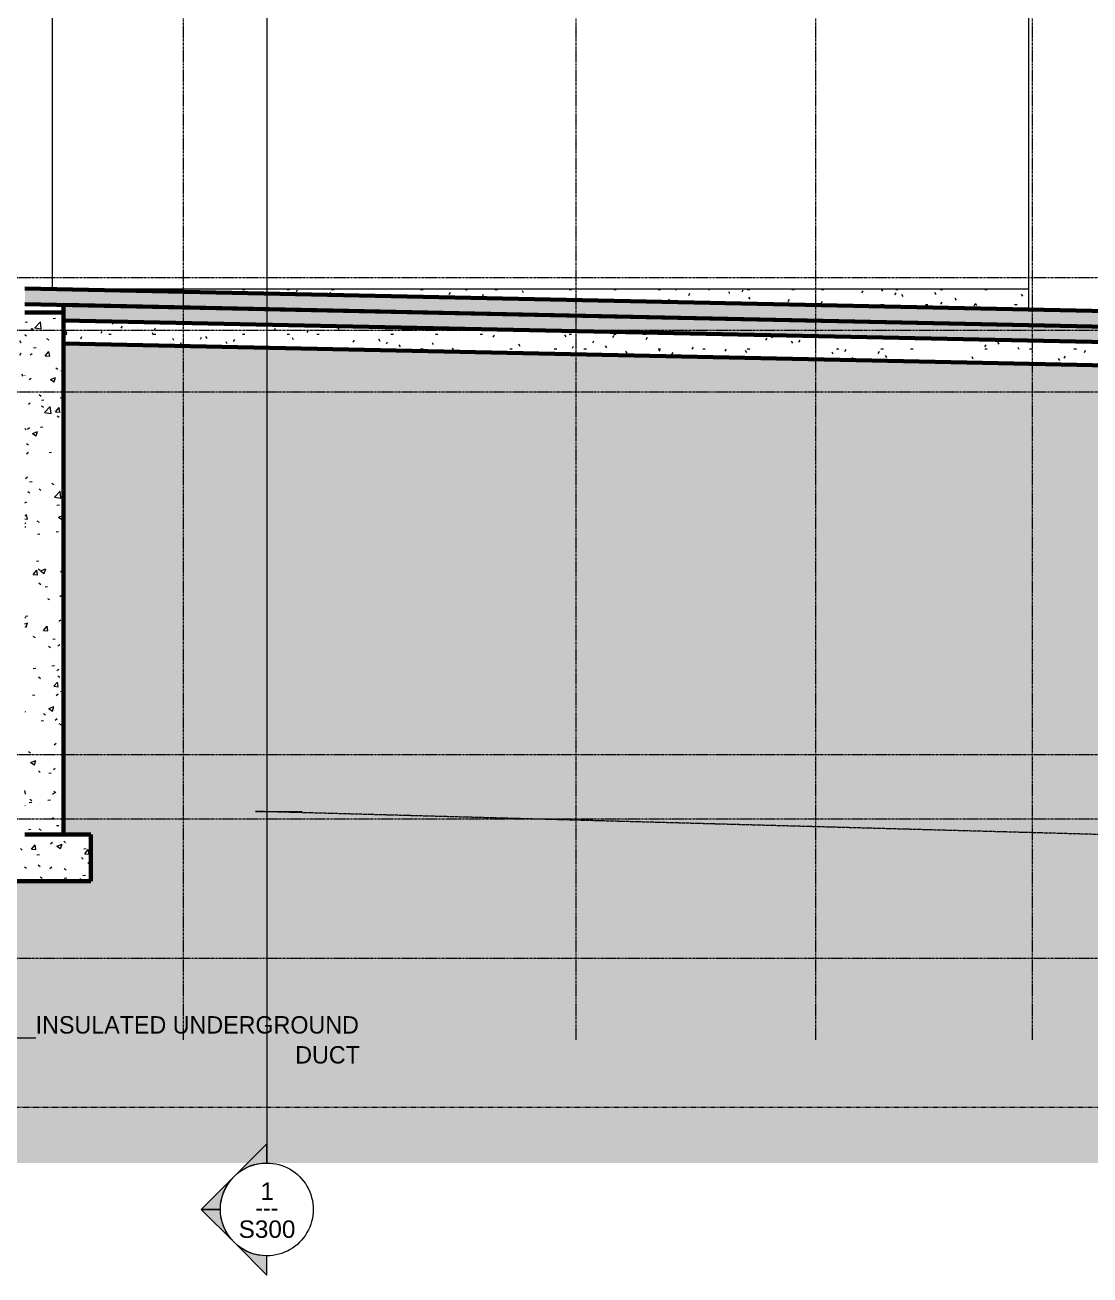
# Model space of a CAD drawing. Header units: inches. Extents: x -3225 to -1923, y -226 to 478.
# Drawn here: x -2474.3 to -2198.9, y -225.9 to 97.3 of the extents above; entities that cross this region are included whole.
import ezdxf

# ---------------------------------------------------------------- set-up
doc = ezdxf.new("R2010")
doc.units = ezdxf.units.IN
doc.header["$MEASUREMENT"] = 0
for name, pattern in [('Aligning Line 1_8_', [0.25, 0.125, -0.125]), ('Grid Line 1_2_', [0.8749999999999999, 0.4999999999999999, -0.125, 0.125, -0.125]), ('Hidden 1_8_', [0.1875, 0.125, -0.06249999999999999])]:
    doc.linetypes.add(name, pattern=pattern)
for name, color, linetype, lineweight in [('A-ANNO-NOTE', 131, 'Continuous', 9), ('A-DETL-HDLN', 90, 'Hidden 1_8_', 9), ('A-FLOR-1', 192, 'Continuous', 60), ('A-FLOR-LEVL-1', 51, 'Grid Line 1_2_', 9), ('A-FLOR-PATT-1', 8, 'Continuous', 9), ('A-WALL-PATT-1', 111, 'Continuous', 9), ('C-TOPO', 7, 'Continuous', 9), ('C-TOPO-1', 7, 'Continuous', 60), ('G-ANNO-SYMB', 111, 'Aligning Line 1_8_', 9), ('G-ANNO-SYMB-1', 111, 'Continuous', 9), ('I-WALL', 2, 'Continuous', 18), ('S-FNDN', 32, 'Continuous', 18), ('S-FNDN-1', 32, 'Continuous', 60), ('S-FNDN-2', 32, 'Continuous', 9), ('S-GRID-1', 1, 'Grid Line 1_2_', 9)]:
    doc.layers.add(name, color=color, linetype=linetype, lineweight=lineweight)
doc.styles.add('Arial_1', font='arial.ttf', dxfattribs={"height": 4.499999999999996})
doc.styles.add('Century Gothic', font='ufonts.com_century-gothic.ttf', dxfattribs={"height": 4.499999999999996})
pattern_1 = [(0, (-2625.466, 124.937), (15.36, 3.84), [0.634, -10.886, 0.634, -10.886, -61.44]), (0, (-2625.466, 124.937), (15.36, 3.84), [-23.04, 0.634, -22.406, 0.634, -10.886, -26.88]), (0, (-2625.466, 124.937), (15.36, 3.84), [-57.6, 0.634, -7.046, 0.634, -18.566]), (120, (-2619.706, 126.857), (-11.00553755053224, 11.38215020212898), [0.6339999999999999, -10.886, 0.6339999999999999, -10.886, -61.43999999999999]), (120, (-2619.706, 126.857), (-11.00553755053224, 11.38215020212898), [-23.04, 0.6339999999999999, -22.406, 0.6339999999999999, -10.886, -26.88]), (120, (-2619.706, 126.857), (-11.00553755053224, 11.38215020212898), [-57.59999999999999, 0.6339999999999999, -7.045999999999999, 0.6339999999999999, -18.566]), (240, (-2617.786, 134.537), (-4.354462449467752, -15.22215020212898), [0.634, -10.886, 0.634, -10.886, -61.44]), (240, (-2617.786, 134.537), (-4.354462449467752, -15.22215020212898), [-23.04, 0.634, -22.406, 0.634, -10.886, -26.88]), (240, (-2617.786, 134.537), (-4.354462449467752, -15.22215020212898), [-57.6, 0.634, -7.046, 0.634, -18.566])]
pattern_2 = [(49.99999999999999, (-2625.466, 124.937), (13.77135023108388, -1.204960502599996), [1.44, -15.84]), (355, (-2625.466, 124.937), (-2.664420315039899, 14.44217637286024), [1.152, -12.672]), (100.451, (-2624.319, 124.837), (11.10707570708108, 13.23736583452952), [1.224, -13.462]), (46.184, (-2625.466, 128.777), (20.49128352030409, -3.177850168040312), [2.16, -23.76]), (96.636, (-2623.759, 128.513), (17.94587074025332, 18.70315236461811), [1.836, -20.193]), (351.184, (-2625.466, 128.777), (17.94541007767705, 18.7026139922741), [1.728, -19.008]), (21, (-2623.546, 127.817), (11.46051786234729, -7.730365277709628), [1.44, -15.84]), (326, (-2623.546, 127.817), (4.671351527220543, 13.92314867079765), [1.152, -12.672]), (71.45100000000001, (-2622.591, 127.173), (16.13206960540245, 6.192843873895955), [1.224, -13.462]), (37.50000000000001, (-2625.466, 124.937), (0.233123131443091, 6.391750198935043), [0.634, -11.885, 0.634, -12.23, -12.72]), (37.50000000000001, (-2625.466, 124.937), (0.233123131443091, 6.391750198935043), [-25.382, 0.634, -12.086]), (7.499999999999999, (-2625.466, 124.937), (5.050729498282234, 7.573040904100657), [0.634, -6.701000000000001, 0.634, -11.597, -4.848]), (7.499999999999999, (-2625.466, 124.937), (5.050729498282234, 7.573040904100657), [-19.565, 0.634, -4.214]), (327.5, (-2629.748, 124.937), (10.24958045060036, -0.4328898089248963), [0.634, -4.166, 0.634, -14.342, -19.872]), (327.5, (-2629.748, 124.937), (10.24958045060036, -0.4328898089248963), [-19.776, 0.634, -19.238]), (317.5, (-2631.668, 124.937), (11.19738967699189, 1.922143964846387), [0.634, -5.606, 0.634, -9.312000000000001, -14.112]), (317.5, (-2631.668, 124.937), (11.19738967699189, 1.922143964846387), [-16.186, 0.634, -13.478])]

# ---------------------------------------------------------------- blocks, each defined once
blk = doc.blocks.new('Section - Section Head - Filled-22785-Section 12')
at = {"layer": 'G-ANNO-SYMB-1'}
h = blk.add_hatch(color=256, dxfattribs=at)
edge = h.paths.add_edge_path(flags=0)
edge.add_arc((-2411.798738118747, 396.3759802906873), 12.01561779548172, 89.99999999999977, 132.0783950246236, ccw=False)
edge.add_line((-2411.798738118747, 408.3915980861691), (-2411.798738118746, 413.3465430391644))
edge.add_line((-2411.798738118746, 413.3465430391644), (-2419.850965797065, 405.294315360846))
h = blk.add_hatch(color=256, dxfattribs=at)
edge = h.paths.add_edge_path(flags=0)
edge.add_line((-2420.284019492985, 404.8612616649258), (-2428.769300867224, 396.3759802906873))
edge.add_line((-2428.769300867224, 396.3759802906873), (-2423.798738118747, 396.3759802906873))
edge.add_arc((-2411.798738118747, 396.3759802906872), 12.0000000000001, 135.0000000000002, 179.9999999999998, ccw=False)
h = blk.add_hatch(color=256, dxfattribs=at)
edge = h.paths.add_edge_path(flags=0)
edge.add_arc((-2411.798738118747, 396.3759802906873), 11.99999999999997, 180.0000000000002, 224.9999999999998, ccw=False)
edge.add_line((-2423.798738118747, 396.3759802906873), (-2428.769300867224, 396.3759802906873))
edge.add_line((-2428.769300867224, 396.3759802906873), (-2420.284019492985, 387.8906989164487))
h = blk.add_hatch(color=256, dxfattribs=at)
edge = h.paths.add_edge_path(flags=0)
edge.add_line((-2419.850965797065, 387.4576452205286), (-2411.798738118747, 379.40541754221))
edge.add_line((-2411.798738118747, 379.40541754221), (-2411.798738118747, 384.3603624952053))
edge.add_arc((-2411.798738118747, 396.3759802906872), 12.01561779548195, 227.9216049753764, 270, ccw=False)
for p, q in [((-2419.850965797065, 405.294315360846), (-2411.798738118746, 413.3465430391644)), ((-2411.798738118746, 413.3465430391644), (-2411.798738118747, 408.3915980861691)), ((-2428.769300867224, 396.3759802906873), (-2420.284019492985, 404.8612616649258)), ((-2423.798738118747, 396.3759802906873), (-2428.769300867224, 396.3759802906873)), ((-2420.284019492985, 387.8906989164487), (-2428.769300867224, 396.3759802906873)), ((-2428.769300867224, 396.3759802906873), (-2423.798738118747, 396.3759802906873)), ((-2411.798738118747, 379.40541754221), (-2419.850965797065, 387.4576452205286)), ((-2411.798738118747, 384.3603624952053), (-2411.798738118747, 379.40541754221))]:
    blk.add_line(p, q, dxfattribs=at)
for centre, radius, start, end in [((-2411.798738118747, 396.3915980861691), 11.99999999999997, 89.99999999999987, 269.9999999999995), ((-2411.798738118747, 396.3759802906873), 12.01561779548172, 89.99999999999946, 132.0783950246232), ((-2411.798738118747, 396.3915980861691), 12, 269.9999999999996, 90), ((-2411.798738118747, 396.3759802906872), 12.0000000000001, 134.9999999999998, 179.9999999999995), ((-2411.798738118747, 396.3759802906873), 11.99999999999997, 179.9999999999999, 224.9999999999995), ((-2411.798738118747, 396.3759802906872), 12.01561779548195, 227.921604975376, 269.9999999999996)]:
    blk.add_arc(centre, radius, start, end, dxfattribs=at)

msp = doc.modelspace()

# ---------------------------------------------------------------- hatches: boundary and pattern name
at = {"layer": 'A-FLOR-PATT-1'}
h = msp.add_hatch(dxfattribs=at)
h.set_pattern_fill('FP_2', color=256, style=0, pattern_type=2)
h.set_pattern_definition(pattern_2)
h.paths.add_polyline_path([(-2042.336683847484, 16.16579870527621), (-2042.336683847484, 20.16666666666216), (-2474.336683847695, 29.16666666666651), (-2474.336683847695, 25.16579870528065), (-2056.484704212378, 16.46054912954477)], flags=0)
h = msp.add_hatch(dxfattribs=at)
h.set_pattern_fill('FP_9', color=256, style=0, pattern_type=2)
h.set_pattern_definition([(212.005, (-2627.079, 128.968), (-80.61987623146977, -53.74633530225568), [2.535, -250.987]), (213.69, (-2625.466, 130.043), (-26.87386942812909, -26.87325138422718), [1.938, -94.955]), (198.435, (-2624.66, 130.312), (-53.74699579199181, -26.87339979116179), [0.8499999999999999, -84.13099999999999]), (180, (-2623.585, 130.312), (-3.290993343348682e-15, -26.873), [1.075, -25.798]), (161.565, (-2622.779, 130.043), (-26.87303555610017, 2.400322411766354e-05), [0.85, -84.131]), (333.4349999999999, (-2622.51, 149.392), (26.87306495358175, 2.400325037221762e-05), [1.202, -58.889]), (296.565, (-2622.779, 149.93), (26.87304095033138, -26.87308895683213), [0.601, -59.49]), (270, (-2622.779, 151.273), (26.873, 1.645496671674341e-15), [1.344, -25.53]), (186.34, (-2622.51, 133.806), (-214.9863075605601, -26.87290282936067), [2.433, -240.914]), (296.565, (-2616.598, 150.467), (26.87304095033138, -26.87308895683213), [0.601, -59.49]), (303.69, (-2617.136, 151.273), (26.87325138422719, -26.87386942812909), [0.9690000000000001, -95.92399999999999]), (229.399, (-2612.836, 139.449), (-134.3655709948025, -161.2406532027227), [2.478, -245.282]), (243.435, (-2612.03, 141.061), (2.400325037221762e-05, -26.87306495358175), [1.803, -58.288]), (213.69, (-2602.624, 138.105), (-26.87386942812909, -26.87325138422718), [0.9690000000000001, -95.92399999999999]), (33.69, (-2610.686, 130.581), (26.87386942812909, 26.87325138422718), [0.969, -95.92399999999998]), (0, (-2611.223, 130.581), (0, 26.873), [0.537, -26.336]), (333.4349999999999, (-2611.761, 130.85), (26.87306495358175, 2.400325037221762e-05), [0.601, -59.49]), (284.036, (-2612.03, 131.925), (26.87308974796194, -80.6194410263305), [1.108, -109.693]), (270, (-2612.03, 132.462), (26.873, 1.645496671674341e-15), [0.537, -26.336]), (243.435, (-2612.03, 132.999), (2.400325037221762e-05, -26.87306495358175), [0.601, -59.49]), (135, (-2612.03, 133.268), (-26.87288611221355, 1.77635683940025e-15), [0.38, -37.625]), (90, (-2612.03, 132.999), (-26.873, 1.645496671674341e-15), [0.269, -26.605]), (18.435, (-2602.355, 145.361), (53.74699579199181, 26.87339979116178), [1.7, -83.281]), (6.340000000000001, (-2600.743, 145.899), (214.9863075605601, 26.87290282936069), [2.433, -240.914]), (180, (-2601.818, 139.449), (-3.290993343348682e-15, -26.873), [1.612, -25.261]), (197.354, (-2597.518, 140.793), (-80.62022255479039, -26.87322980618574), [4.505, -445.973]), (198.435, (-2596.712, 141.061), (-53.74699579199181, -26.87339979116179), [0.8499999999999999, -84.13099999999999]), (213.69, (-2595.906, 141.599), (-26.87386942812909, -26.87325138422718), [0.9690000000000001, -95.92399999999999]), (251.565, (-2595.637, 142.405), (-2.400322411411082e-05, -26.87303555610017), [0.85, -84.131]), (243.435, (-2595.368, 142.943), (2.400325037221762e-05, -26.87306495358175), [0.601, -59.49]), (270, (-2595.368, 143.48), (26.873, 1.645496671674341e-15), [0.537, -26.336]), (293.199, (-2596.174, 145.361), (26.87408389497332, -53.74641964639072), [2.046999999999999, -202.614]), (315, (-2596.981, 146.167), (26.87288611221355, 0), [1.14, -36.864]), (0, (-2598.324, 146.167), (0, 26.873), [1.344, -25.53]), (341.565, (-2604.236, 139.718), (26.87303555610017, -2.400322411411082e-05), [0.8499999999999999, -84.13099999999999]), (303.69, (-2604.774, 140.524), (26.87325138422719, -26.87386942812909), [0.9690000000000001, -95.92399999999999]), (279.462, (-2605.043, 142.136), (26.87256043962564, -134.3664026288517), [1.635, -161.829]), (270, (-2605.043, 143.749), (26.873, 1.645496671674341e-15), [1.612, -25.261]), (239.036, (-2604.236, 145.092), (-26.87302768507525, -53.7461704034546), [1.567, -155.13]), (188.13, (-2602.355, 145.361), (-161.2401931063301, -26.87259807003039), [1.9, -188.123]), (116.565, (-2622.242, 144.555), (-26.87304095033138, 26.87308895683213), [0.601, -59.49]), (135, (-2621.704, 144.018), (-26.87288611221355, 1.77635683940025e-15), [0.76, -37.244]), (168.69, (-2620.36, 143.749), (-26.87281341705987, 0.000227787107616173), [1.37, -135.657]), (191.31, (-2619.017, 144.018), (-107.4931831593118, -26.87313621962738), [1.37, -135.657]), (194.036, (-2617.942, 144.286), (-80.61944102633052, -26.87308974796191), [1.108, -109.693]), (236.31, (-2617.404, 145.092), (-26.87321971400871, -53.74604308414354), [0.9690000000000001, -95.92399999999999]), (236.31, (-2616.867, 145.899), (-26.87321971400871, -53.74604308414354), [0.9690000000000001, -95.92399999999999]), (270, (-2616.867, 146.705), (26.873, 1.645496671674341e-15), [0.8059999999999999, -26.067]), (291.801, (-2617.404, 148.049), (26.87270243723967, -53.74692226276378), [1.447, -143.27]), (116.565, (-2617.136, 142.405), (-26.87304095033138, 26.87308895683213), [1.202, -58.889]), (168.69, (-2615.792, 142.136), (-26.87281341705987, 0.000227787107616173), [1.37, -135.657]), (194.036, (-2614.717, 142.405), (-80.61944102633052, -26.87308974796191), [1.108, -109.693]), (225, (-2613.911, 143.211), (1.77635683940025e-15, -26.87288611221355), [1.14, -36.864]), (251.565, (-2613.642, 144.018), (-2.400322411411082e-05, -26.87303555610017), [0.85, -84.131]), (296.565, (-2614.18, 145.092), (26.87304095033138, -26.87308895683213), [1.202, -58.889]), (315, (-2614.717, 145.63), (26.87288611221355, 0), [0.76, -37.244]), (326.31, (-2615.523, 146.167), (53.74604308414354, -26.87321971400871), [0.969, -95.92399999999998]), (0, (-2616.061, 146.167), (0, 26.873), [0.537, -26.336]), (33.69, (-2616.867, 145.63), (26.87386942812909, 26.87325138422718), [0.969, -95.92399999999998]), (71.565, (-2617.136, 144.824), (2.400322411588718e-05, 26.87303555610017), [0.85, -84.131]), (63.435, (-2617.404, 144.286), (-2.400325037044126e-05, 26.87306495358175), [0.601, -59.49]), (71.565, (-2617.673, 143.48), (2.400322411588718e-05, 26.87303555610017), [0.85, -84.131]), (104.036, (-2617.673, 142.405), (-26.87308974796193, 80.61944102633052), [1.108, -109.693]), (45, (-2618.211, 141.868), (0, 26.87288611221355), [0.76, -37.244]), (18.435, (-2619.017, 141.599), (53.74699579199181, 26.87339979116178), [0.85, -84.131]), (0, (-2620.36, 141.599), (0, 26.873), [1.344, -25.53]), (14.036, (-2621.435, 141.33), (80.61944102633052, 26.87308974796194), [1.108, -109.693]), (341.565, (-2622.242, 141.599), (26.87303555610017, -2.400322411411082e-05), [0.8499999999999999, -84.13099999999999]), (270, (-2622.242, 142.405), (26.873, 1.645496671674341e-15), [0.8059999999999999, -26.067]), (225, (-2621.435, 143.211), (1.77635683940025e-15, -26.87288611221355), [1.14, -36.864]), (198.435, (-2619.823, 143.749), (-53.74699579199181, -26.87339979116179), [1.7, -83.28099999999999]), (180, (-2618.479, 143.749), (-3.290993343348682e-15, -26.873), [1.344, -25.53]), (153.435, (-2617.942, 143.48), (-26.87306495358175, -2.400325036866491e-05), [0.601, -59.49]), (206.565, (-2607.73, 139.18), (-26.87308895683213, -26.87304095033139), [0.601, -59.49]), (146.31, (-2606.924, 138.643), (-53.74604308414354, 26.87321971400871), [0.969, -95.92399999999998]), (119.745, (-2605.849, 136.762), (-80.61975498887365, 134.3660407823866), [2.166999999999999, -214.493]), (95.711, (-2605.58, 134.074), (-26.87498537127672, 241.8591208251069), [2.701, -267.372]), (90, (-2605.58, 133.806), (-26.873, 1.645496671674341e-15), [0.269, -26.605]), (63.435, (-2605.849, 133.268), (-2.400325037044126e-05, 26.87306495358175), [0.601, -59.49]), (26.565, (-2606.386, 132.999), (26.87308895683213, 26.87304095033138), [0.601, -59.49]), (0, (-2607.192, 132.999), (0, 26.873), [0.8059999999999999, -26.067]), (0, (-2607.461, 132.999), (0, 26.873), [0.269, -26.605]), (0, (-2607.999, 132.999), (0, 26.873), [0.537, -26.336]), (326.31, (-2608.805, 133.537), (53.74604308414354, -26.87321971400871), [0.969, -95.92399999999998]), (333.4349999999999, (-2609.342, 133.806), (26.87306495358175, 2.400325037221762e-05), [0.601, -59.49]), (284.036, (-2609.611, 134.881), (26.87308974796194, -80.6194410263305), [1.108, -109.693]), (270, (-2609.611, 135.418), (26.873, 1.645496671674341e-15), [0.537, -26.336]), (270, (-2609.611, 136.224), (26.873, 1.645496671674341e-15), [0.8059999999999999, -26.067]), (258.69, (-2609.342, 137.568), (-0.000227787107610844, -26.87281341705987), [1.37, -135.657]), (231.34, (-2608.267, 138.912), (-80.62022292475082, -107.4930372887634), [1.721, -170.352]), (270, (-2602.624, 138.374), (26.873, 1.645496671674341e-15), [0.269, -26.605]), (270, (-2602.624, 138.643), (26.873, 1.645496671674341e-15), [0.269, -26.605]), (326.31, (-2603.43, 139.18), (53.74604308414354, -26.87321971400871), [0.969, -95.92399999999998]), (333.4349999999999, (-2605.043, 139.987), (26.87306495358175, 2.400325037221762e-05), [1.803, -58.288]), (0, (-2606.386, 139.987), (0, 26.873), [1.344, -25.53]), (63.435, (-2606.655, 139.449), (-2.400325037044126e-05, 26.87306495358175), [0.601, -59.49]), (90, (-2606.655, 138.374), (-26.873, 1.645496671674341e-15), [1.075, -25.798]), (135, (-2605.849, 137.568), (-26.87288611221355, 1.77635683940025e-15), [1.14, -36.864]), (161.565, (-2605.043, 137.299), (-26.87303555610017, 2.400322411766354e-05), [0.85, -84.131]), (180, (-2604.236, 137.299), (-3.290993343348682e-15, -26.873), [0.8059999999999999, -26.067]), (198.435, (-2603.43, 137.568), (-53.74699579199181, -26.87339979116179), [0.8499999999999999, -84.13099999999999]), (351.8699999999999, (-2613.911, 152.08), (26.87302753428483, -0.0003762576348145252), [3.799999999999999, -186.222]), (14.036, (-2614.986, 151.811), (80.61944102633052, 26.87308974796194), [1.108, -109.693]), (53.13, (-2615.792, 150.736), (53.74654402121207, 80.62010398638738), [1.344, -133.023]), (95.194, (-2615.523, 147.78), (-26.8712611255217, 268.7328388167774), [2.968, -293.857]), (101.31, (-2615.254, 146.436), (-26.87313621962736, 107.4931831593118), [1.37, -135.657]), (143.13, (-2614.18, 145.63), (-80.62010398638738, 53.74654402121208), [1.344, -133.023]), (161.565, (-2613.373, 145.361), (-26.87303555610017, 2.400322411766354e-05), [0.85, -84.131]), (198.435, (-2612.567, 145.63), (-53.74699579199181, -26.87339979116179), [0.8499999999999999, -84.13099999999999]), (225, (-2611.223, 146.974), (1.77635683940025e-15, -26.87288611221355), [1.9, -36.104]), (228.814, (-2609.342, 149.123), (-161.2396143913546, -188.1123548598743), [2.857, -282.81]), (251.565, (-2609.074, 149.93), (-2.400322411411082e-05, -26.87303555610017), [0.85, -84.131]), (270, (-2609.074, 150.198), (26.873, 1.645496671674341e-15), [0.269, -26.605]), (288.435, (-2609.342, 151.005), (26.87339979116179, -53.74699579199181), [0.85, -84.131]), (326.31, (-2610.149, 151.542), (53.74604308414354, -26.87321971400871), [0.969, -95.92399999999998]), (90, (-2622.51, 145.092), (-26.873, 1.645496671674341e-15), [1.881, -24.992]), (338.199, (-2618.748, 148.586), (80.61982312902383, -26.87288177038174), [1.447, -143.27]), (0, (-2620.36, 148.586), (0, 26.873), [1.612, -25.261]), (30.964, (-2621.704, 147.78), (80.61919850528872, 53.74697016916256), [1.567, -155.13]), (45, (-2622.51, 146.974), (0, 26.87288611221355), [1.14, -36.864]), (90, (-2626.81, 136.493), (-26.873, 1.645496671674341e-15), [1.881, -24.992]), (116.565, (-2626.004, 134.881), (-26.87304095033138, 26.87308895683213), [1.803, -58.288]), (153.435, (-2624.391, 134.074), (-26.87306495358175, -2.400325036866491e-05), [1.803, -58.288]), (180, (-2623.048, 134.074), (-3.290993343348682e-15, -26.873), [1.344, -25.53]), (218.66, (-2621.704, 135.149), (-26.87304162146941, -26.87337766286129), [1.721, -170.352]), (231.34, (-2620.629, 136.493), (-80.62022292475082, -107.4930372887634), [1.721, -170.352]), (213.69, (-2619.017, 137.568), (-26.87386942812909, -26.87325138422718), [1.938, -94.955]), (239.036, (-2618.211, 138.912), (-26.87302768507525, -53.7461704034546), [1.567, -155.13]), (270, (-2618.211, 139.449), (26.873, 1.645496671674341e-15), [0.537, -26.336]), (270, (-2618.211, 140.255), (26.873, 1.645496671674341e-15), [0.8059999999999999, -26.067]), (315, (-2619.017, 141.061), (26.87288611221355, 0), [1.14, -36.864]), (350.538, (-2620.629, 141.33), (26.8736448584326, 0.0001511263853055667), [1.635, -161.829]), (14.036, (-2622.779, 140.793), (80.61944102633052, 26.87308974796194), [2.216, -108.585]), (18.435, (-2625.198, 139.987), (53.74699579199181, 26.87339979116178), [2.549, -82.431]), (45, (-2626.004, 139.18), (0, 26.87288611221355), [1.14, -36.864]), (45, (-2626.81, 138.374), (0, 26.87288611221355), [1.14, -36.864]), (108.435, (-2620.898, 132.462), (-26.87339979116178, 53.74699579199181), [1.7, -83.281]), (126.87, (-2620.092, 131.387), (-26.8738480070564, 26.87335199214328), [1.344, -133.023]), (146.31, (-2619.285, 130.85), (-53.74604308414354, 26.87321971400871), [0.969, -95.92399999999998]), (161.565, (-2618.479, 130.581), (-26.87303555610017, 2.400322411766354e-05), [0.85, -84.131]), (135, (-2617.673, 129.775), (-26.87288611221355, 1.77635683940025e-15), [1.14, -36.864]), (161.565, (-2616.867, 129.506), (-26.87303555610017, 2.400322411766354e-05), [0.85, -84.131]), (180, (-2616.061, 129.506), (-3.290993343348682e-15, -26.873), [0.8059999999999999, -26.067]), (206.565, (-2615.523, 129.775), (-26.87308895683213, -26.87304095033139), [0.601, -59.49]), (206.565, (-2614.448, 130.312), (-26.87308895683213, -26.87304095033139), [1.202, -58.889]), (189.462, (-2612.836, 130.581), (-134.3664026288517, -26.87256043962567), [1.635, -161.829]), (243.435, (-2612.298, 131.656), (2.400325037221762e-05, -26.87306495358175), [1.202, -58.889]), (270, (-2612.298, 131.925), (26.873, 1.645496671674341e-15), [0.269, -26.605]), (270, (-2612.298, 132.462), (26.873, 1.645496671674341e-15), [0.537, -26.336]), (326.31, (-2613.105, 134.074), (53.74604308414354, -26.87321971400871), [0.969, -95.92399999999998]), (327.995, (-2615.254, 135.418), (134.3672484667456, -80.6186180821518), [2.535, -250.987]), (329.0359999999999, (-2616.598, 136.224), (53.7461704034546, -26.87302768507526), [1.567, -155.13]), (341.565, (-2618.211, 136.762), (26.87303555610017, -2.400322411411082e-05), [1.7, -83.28099999999999]), (0, (-2619.285, 136.762), (0, 26.873), [1.075, -25.798]), (33.69, (-2620.092, 136.224), (26.87386942812909, 26.87325138422718), [0.969, -95.92399999999998]), (53.13, (-2620.898, 135.149), (53.74654402121207, 80.62010398638738), [1.344, -133.023]), (63.435, (-2621.435, 134.074), (-2.400325037044126e-05, 26.87306495358175), [1.202, -58.889]), (225, (-2609.074, 131.925), (1.77635683940025e-15, -26.87288611221355), [1.14, -36.864]), (236.31, (-2608.536, 132.731), (-26.87321971400871, -53.74604308414354), [0.9690000000000001, -95.92399999999999]), (270, (-2608.536, 132.999), (26.873, 1.645496671674341e-15), [0.269, -26.605]), (315, (-2609.074, 133.537), (26.87288611221355, 0), [0.76, -37.244]), (333.4349999999999, (-2610.149, 134.074), (26.87306495358175, 2.400325037221762e-05), [1.202, -58.889]), (18.435, (-2611.761, 133.537), (53.74699579199181, 26.87339979116178), [1.7, -83.281]), (75.964, (-2612.03, 132.462), (-0.0003567293562483087, 26.87343232400253), [1.108, -109.693]), (71.565, (-2624.123, 127.356), (2.400322411588718e-05, 26.87303555610017), [0.85, -84.131]), (135, (-2623.585, 126.819), (-26.87288611221355, 1.77635683940025e-15), [0.76, -37.244]), (146.31, (-2622.779, 126.281), (-53.74604308414354, 26.87321971400871), [0.969, -95.92399999999998]), (153.435, (-2621.704, 125.744), (-26.87306495358175, -2.400325036866491e-05), [1.202, -58.889]), (180, (-2621.435, 125.744), (-3.290993343348682e-15, -26.873), [0.269, -26.605]), (161.565, (-2620.629, 125.475), (-26.87303555610017, 2.400322411766354e-05), [0.85, -84.131]), (180, (-2619.554, 125.475), (-3.290993343348682e-15, -26.873), [1.075, -25.798]), (198.435, (-2618.748, 125.744), (-53.74699579199181, -26.87339979116179), [0.8499999999999999, -84.13099999999999]), (210.964, (-2617.404, 126.55), (-80.61919850528872, -53.74697016916256), [1.567, -155.13]), (206.565, (-2616.867, 126.819), (-26.87308895683213, -26.87304095033139), [0.601, -59.49]), (251.565, (-2616.598, 127.625), (-2.400322411411082e-05, -26.87303555610017), [0.85, -84.131]), (303.69, (-2617.136, 128.431), (26.87325138422719, -26.87386942812909), [0.9690000000000001, -95.92399999999999]), (306.87, (-2617.942, 129.506), (26.8738480070564, -26.87335199214328), [1.344, -133.023]), (323.13, (-2619.017, 130.312), (80.62010398638738, -53.74654402121207), [1.344, -133.023]), (345.964, (-2620.092, 130.581), (26.87343232400253, 0.0003567293562518614), [1.108, -109.693]), (18.435, (-2620.898, 130.312), (53.74699579199181, 26.87339979116178), [0.85, -84.131]), (30.964, (-2622.242, 129.506), (80.61919850528872, 53.74697016916256), [1.567, -155.13]), (39.806, (-2623.854, 128.162), (26.87256330178572, 26.87334974638479), [2.099, -207.788]), (135, (-2615.792, 125.744), (-26.87288611221355, 1.77635683940025e-15), [0.38, -37.625]), (153.435, (-2615.254, 125.475), (-26.87306495358175, -2.400325036866491e-05), [0.601, -59.49]), (191.31, (-2613.911, 125.744), (-107.4931831593118, -26.87313621962738), [1.37, -135.657]), (165.964, (-2612.836, 125.475), (-26.87343232400253, -0.0003567293562589668), [1.108, -109.693]), (175.236, (-2609.611, 125.206), (-26.87285291838331, -0.0001641277887882708), [3.236, -320.361]), (206.565, (-2609.074, 125.475), (-26.87308895683213, -26.87304095033139), [0.601, -59.49]), (225, (-2608.536, 126.012), (1.77635683940025e-15, -26.87288611221355), [0.76, -37.244]), (270, (-2608.536, 127.356), (26.873, 1.645496671674341e-15), [1.344, -25.53]), (270, (-2608.536, 128.162), (26.873, 1.645496671674341e-15), [0.8059999999999999, -26.067]), (308.66, (-2609.611, 129.506), (26.8733776628613, -26.87304162146941), [1.721, -170.352]), (338.199, (-2610.955, 130.043), (80.61982312902383, -26.87288177038174), [1.447, -143.27]), (348.69, (-2612.298, 130.312), (26.87281341705987, -0.0002277871076090676), [1.37, -135.657]), (18.435, (-2614.717, 129.506), (53.74699579199181, 26.87339979116178), [2.549, -82.431]), (36.87, (-2615.792, 128.7), (26.87335199214328, 26.8738480070564), [1.344, -133.023]), (68.199, (-2616.329, 127.356), (26.87288177038175, 80.61982312902383), [1.447, -143.27]), (101.31, (-2616.061, 126.012), (-26.87313621962736, 107.4931831593118), [1.37, -135.657]), (348.69, (-2618.479, 151.542), (26.87281341705987, -0.0002277871076090676), [1.37, -135.657]), (354.806, (-2621.435, 151.811), (26.87336335406364, 0.0002011700251047799), [2.968, -293.857]), (0, (-2622.242, 151.811), (0, 26.873), [0.8059999999999999, -26.067]), (45, (-2622.779, 151.273), (0, 26.87288611221355), [0.76, -37.244]), (180, (-2620.629, 148.855), (-3.290993343348682e-15, -26.873), [0.8059999999999999, -26.067]), (188.13, (-2618.748, 149.123), (-161.2401931063301, -26.87259807003039), [1.9, -188.123]), (172.875, (-2616.598, 148.855), (-26.87348963090218, 0.0002404013294516893), [2.167, -214.493]), (225, (-2616.329, 149.123), (1.77635683940025e-15, -26.87288611221355), [0.38, -37.625]), (270, (-2616.329, 149.93), (26.873, 1.645496671674341e-15), [0.8059999999999999, -26.067]), (161.565, (-2607.73, 150.736), (-26.87303555610017, 2.400322411766354e-05), [0.85, -84.131]), (180, (-2606.655, 150.736), (-3.290993343348682e-15, -26.873), [1.075, -25.798]), (198.435, (-2605.849, 151.005), (-53.74699579199181, -26.87339979116179), [0.8499999999999999, -84.13099999999999]), (170.538, (-2604.236, 150.736), (-26.8736448584326, -0.0001511263852949085), [1.635, -161.829]), (213.69, (-2603.43, 151.273), (-26.87386942812909, -26.87325138422718), [0.9690000000000001, -95.92399999999999]), (270, (-2603.43, 151.542), (26.873, 1.645496671674341e-15), [0.269, -26.605]), (296.565, (-2603.699, 152.08), (26.87304095033138, -26.87308895683213), [0.601, -59.49]), (341.565, (-2605.311, 152.617), (26.87303555610017, -2.400322411411082e-05), [1.7, -83.28099999999999]), (341.565, (-2606.924, 153.154), (26.87303555610017, -2.400322411411082e-05), [1.7, -83.28099999999999]), (14.036, (-2607.999, 152.886), (80.61944102633052, 26.87308974796194), [1.108, -109.693]), (45, (-2608.805, 152.08), (0, 26.87288611221355), [1.14, -36.864]), (104.036, (-2608.536, 151.005), (-26.87308974796193, 80.61944102633052), [1.108, -109.693]), (0, (-2629.497, 127.625), (0, 26.873), [0.269, -26.605]), (315, (-2630.035, 128.162), (26.87288611221355, 0), [0.76, -37.244]), (274.764, (-2630.304, 131.387), (26.87544895222179, -295.6061967493519), [3.236, -320.361]), (255.964, (-2630.035, 132.462), (0.0003567293562527496, -26.87343232400253), [1.108, -109.693]), (225, (-2629.497, 132.999), (1.77635683940025e-15, -26.87288611221355), [0.76, -37.244]), (198.435, (-2627.079, 133.806), (-53.74699579199181, -26.87339979116179), [2.548999999999999, -82.43099999999998]), (180, (-2626.81, 133.806), (-3.290993343348682e-15, -26.873), [0.269, -26.605]), (171.87, (-2624.929, 133.537), (-26.87302753428483, 0.0003762576348189661), [1.9, -188.123]), (146.31, (-2621.704, 133.268), (-53.74604308414354, 26.87321971400871), [0.969, -95.92399999999998]), (108.435, (-2621.167, 131.656), (-26.87339979116178, 53.74699579199181), [1.7, -83.281]), (90, (-2621.167, 131.387), (-26.873, 1.645496671674341e-15), [0.269, -26.605]), (71.565, (-2621.435, 130.581), (2.400322411588718e-05, 26.87303555610017), [0.85, -84.131]), (26.565, (-2621.973, 130.312), (26.87308895683213, 26.87304095033138), [0.601, -59.49]), (18.435, (-2622.779, 130.043), (53.74699579199181, 26.87339979116178), [0.85, -84.131]), (126.87, (-2608.267, 128.162), (-26.8738480070564, 26.87335199214328), [1.344, -133.023]), (123.69, (-2607.73, 127.356), (-26.87325138422718, 26.87386942812909), [0.9690000000000001, -95.92399999999999]), (149.036, (-2606.386, 126.55), (-53.7461704034546, 26.87302768507526), [1.567, -155.13]), (168.69, (-2605.043, 126.281), (-26.87281341705987, 0.000227787107616173), [1.37, -135.657]), (213.69, (-2604.236, 126.819), (-26.87386942812909, -26.87325138422718), [0.9690000000000001, -95.92399999999999]), (251.565, (-2603.968, 127.625), (-2.400322411411082e-05, -26.87303555610017), [0.85, -84.131]), (270, (-2603.968, 127.894), (26.873, 1.645496671674341e-15), [0.269, -26.605]), (279.462, (-2604.236, 129.506), (26.87256043962564, -134.3664026288517), [1.635, -161.829]), (243.435, (-2603.968, 130.043), (2.400325037221762e-05, -26.87306495358175), [0.601, -59.49]), (270, (-2603.968, 130.312), (26.873, 1.645496671674341e-15), [0.269, -26.605]), (296.565, (-2604.774, 131.925), (26.87304095033138, -26.87308895683213), [1.803, -58.288]), (329.0359999999999, (-2606.118, 132.731), (53.7461704034546, -26.87302768507526), [1.567, -155.13]), (8.130000000000003, (-2607.999, 132.462), (161.2401931063301, 26.87259807003036), [1.9, -188.123]), (45, (-2609.074, 131.387), (0, 26.87288611221355), [1.52, -36.484]), (45, (-2609.611, 130.85), (0, 26.87288611221355), [0.76, -37.244]), (90, (-2609.611, 130.043), (-26.873, 1.645496671674341e-15), [0.8059999999999999, -26.067]), (123.69, (-2609.074, 129.237), (-26.87325138422718, 26.87386942812909), [0.9690000000000001, -95.92399999999999]), (101.31, (-2605.043, 134.074), (-26.87313621962736, 107.4931831593118), [1.37, -135.657]), (108.435, (-2604.774, 133.268), (-26.87339979116178, 53.74699579199181), [0.85, -84.131]), (135, (-2604.505, 132.999), (-26.87288611221355, 1.77635683940025e-15), [0.38, -37.625]), (180, (-2603.699, 132.999), (-3.290993343348682e-15, -26.873), [0.8059999999999999, -26.067]), (213.69, (-2602.893, 133.537), (-26.87386942812909, -26.87325138422718), [0.9690000000000001, -95.92399999999999]), (187.125, (-2600.743, 133.806), (-188.1134428059767, -26.87306384993269), [2.167, -214.493]), (236.31, (-2600.205, 134.612), (-26.87321971400871, -53.74604308414354), [0.9690000000000001, -95.92399999999999]), (270, (-2600.205, 134.881), (26.873, 1.645496671674341e-15), [0.269, -26.605]), (288.435, (-2600.474, 135.687), (26.87339979116179, -53.74699579199181), [0.85, -84.131]), (285.945, (-2601.012, 137.568), (26.87252630127506, -80.62053468060903), [1.956, -193.684]), (315, (-2601.549, 138.105), (26.87288611221355, 0), [0.76, -37.244]), (18.435, (-2602.355, 137.837), (53.74699579199181, 26.87339979116178), [0.85, -84.131]), (29.745, (-2604.236, 136.762), (134.3660407823866, 80.61975498887365), [2.167, -214.493]), (18.435, (-2605.043, 136.493), (53.74699579199181, 26.87339979116178), [0.85, -84.131]), (75.964, (-2605.311, 135.418), (-0.0003567293562483087, 26.87343232400253), [1.108, -109.693]), (180, (-2613.105, 142.405), (-3.290993343348682e-15, -26.873), [0.8059999999999999, -26.067]), (180, (-2612.567, 142.405), (-3.290993343348682e-15, -26.873), [0.537, -26.336]), (135, (-2612.03, 141.868), (-26.87288611221355, 1.77635683940025e-15), [0.76, -37.244]), (90, (-2612.03, 141.061), (-26.873, 1.645496671674341e-15), [0.8059999999999999, -26.067]), (26.565, (-2616.061, 136.762), (26.87308895683213, 26.87304095033138), [1.803, -58.288]), (341.565, (-2616.867, 137.03), (26.87303555610017, -2.400322411411082e-05), [0.8499999999999999, -84.13099999999999]), (300.964, (-2617.673, 138.374), (53.74697016916255, -80.61919850528872), [1.567, -155.13]), (71.565, (-2612.567, 139.18), (2.400322411588718e-05, 26.87303555610017), [0.85, -84.131]), (90, (-2612.567, 137.837), (-26.873, 1.645496671674341e-15), [1.344, -25.53]), (123.69, (-2612.03, 137.03), (-26.87325138422718, 26.87386942812909), [0.9690000000000001, -95.92399999999999]), (153.435, (-2610.955, 136.493), (-26.87306495358175, -2.400325036866491e-05), [1.202, -58.889]), (198.435, (-2610.149, 136.762), (-53.74699579199181, -26.87339979116179), [0.8499999999999999, -84.13099999999999]), (243.435, (-2609.88, 137.299), (2.400325037221762e-05, -26.87306495358175), [0.601, -59.49]), (255.964, (-2609.611, 138.374), (0.0003567293562527496, -26.87343232400253), [1.108, -109.693]), (251.565, (-2609.342, 139.18), (-2.400322411411082e-05, -26.87303555610017), [0.85, -84.131]), (291.801, (-2609.88, 140.524), (26.87270243723967, -53.74692226276378), [1.447, -143.27]), (323.13, (-2610.955, 141.33), (80.62010398638738, -53.74654402121207), [1.344, -133.023]), (18.435, (-2611.761, 141.061), (53.74699579199181, 26.87339979116178), [0.85, -84.131]), (63.435, (-2612.298, 139.987), (-2.400325037044126e-05, 26.87306495358175), [1.202, -58.889]), (135, (-2614.448, 135.149), (-26.87288611221355, 1.77635683940025e-15), [1.14, -36.864]), (149.036, (-2613.105, 134.343), (-53.7461704034546, 26.87302768507526), [1.567, -155.13]), (146.31, (-2612.298, 133.806), (-53.74604308414354, 26.87321971400871), [0.969, -95.92399999999998]), (180, (-2611.761, 133.806), (-3.290993343348682e-15, -26.873), [0.537, -26.336]), (210.964, (-2610.417, 134.612), (-80.61919850528872, -53.74697016916256), [1.567, -155.13]), (243.435, (-2610.149, 135.149), (2.400325037221762e-05, -26.87306495358175), [0.601, -59.49]), (303.69, (-2610.686, 135.956), (26.87325138422719, -26.87386942812909), [0.9690000000000001, -95.92399999999999]), (321.34, (-2612.03, 137.03), (107.4930372887634, -80.62022292475085), [1.721, -170.352]), (345.964, (-2613.105, 137.299), (26.87343232400253, 0.0003567293562518614), [1.108, -109.693]), (11.31, (-2614.448, 137.03), (107.4931831593118, 26.87313621962736), [1.37, -135.657]), (26.565, (-2614.986, 136.762), (26.87308895683213, 26.87304095033138), [0.601, -59.49]), (71.565, (-2615.254, 135.956), (2.400322411588718e-05, 26.87303555610017), [0.85, -84.131]), (15.945, (-2615.792, 141.868), (80.62053468060903, 26.87252630127507), [1.956, -193.684]), (29.745, (-2617.673, 140.793), (134.3660407823866, 80.61975498887365), [2.167, -214.493]), (63.435, (-2617.942, 140.255), (-2.400325037044126e-05, 26.87306495358175), [0.601, -59.49]), (90, (-2617.942, 139.449), (-26.873, 1.645496671674341e-15), [0.8059999999999999, -26.067]), (104.036, (-2617.673, 138.374), (-26.87308974796193, 80.61944102633052), [1.108, -109.693]), (120.964, (-2616.867, 137.03), (-53.74697016916254, 80.61919850528872), [1.567, -155.13]), (153.435, (-2601.818, 151.273), (-26.87306495358175, -2.400325036866491e-05), [0.601, -59.49]), (180, (-2601.28, 151.273), (-3.290993343348682e-15, -26.873), [0.537, -26.336]), (209.745, (-2599.399, 152.348), (-134.3660407823866, -80.61975498887368), [2.167, -214.493]), (225, (-2598.324, 153.423), (1.77635683940025e-15, -26.87288611221355), [1.52, -36.484]), (239.036, (-2597.518, 154.767), (-26.87302768507525, -53.7461704034546), [1.567, -155.13]), (239.036, (-2596.712, 156.111), (-26.87302768507525, -53.7461704034546), [1.567, -155.13]), (270, (-2596.712, 156.379), (26.873, 1.645496671674341e-15), [0.269, -26.605]), (333.4349999999999, (-2597.249, 156.648), (26.87306495358175, 2.400325037221762e-05), [0.601, -59.49]), (0, (-2598.056, 156.648), (0, 26.873), [0.8059999999999999, -26.067]), (45, (-2598.862, 155.842), (0, 26.87288611221355), [1.14, -36.864]), (26.565, (-2602.087, 154.229), (26.87308895683213, 26.87304095033138), [3.605, -56.485]), (30.964, (-2603.43, 153.423), (80.61919850528872, 53.74697016916256), [1.567, -155.13]), (90, (-2603.43, 152.886), (-26.873, 1.645496671674341e-15), [0.537, -26.336]), (128.66, (-2602.355, 151.542), (-26.87337766286129, 26.87304162146942), [1.721, -170.352]), (255.964, (-2605.311, 142.674), (0.0003567293562527496, -26.87343232400253), [1.108, -109.693]), (281.31, (-2605.58, 144.018), (26.87313621962735, -107.4931831593118), [1.37, -135.657]), (309.806, (-2606.924, 145.63), (26.8733497463848, -26.87256330178571), [2.099, -207.788]), (329.0359999999999, (-2608.267, 146.436), (53.7461704034546, -26.87302768507526), [1.567, -155.13]), (345.964, (-2609.342, 146.705), (26.87343232400253, 0.0003567293562518614), [1.108, -109.693]), (0, (-2610.417, 146.705), (0, 26.873), [1.075, -25.798]), (26.565, (-2611.492, 146.167), (26.87308895683213, 26.87304095033138), [1.202, -58.889]), (45, (-2612.298, 145.361), (0, 26.87288611221355), [1.14, -36.864]), (53.13, (-2613.105, 144.286), (53.74654402121207, 80.62010398638738), [1.344, -133.023]), (90, (-2613.105, 143.48), (-26.873, 1.645496671674341e-15), [0.8059999999999999, -26.067]), (135, (-2612.298, 142.674), (-26.87288611221355, 1.77635683940025e-15), [1.14, -36.864]), (144.462, (-2610.417, 141.33), (-80.61987641825874, 53.74720040434373), [2.312, -228.861]), (135, (-2609.074, 139.987), (-26.87288611221355, 1.77635683940025e-15), [1.9, -36.104]), (153.435, (-2607.999, 139.449), (-26.87306495358175, -2.400325036866491e-05), [1.202, -58.889]), (206.565, (-2606.924, 139.987), (-26.87308895683213, -26.87304095033139), [1.202, -58.889]), (230.194, (-2605.58, 141.599), (-107.4942403584839, -134.3660905576719), [2.099, -207.788]), (66.801, (-2609.074, 148.049), (53.74717809247964, 134.3661451560447), [2.046999999999999, -202.614]), (90, (-2609.074, 147.242), (-26.873, 1.645496671674341e-15), [0.8059999999999999, -26.067]), (153.435, (-2608.536, 146.974), (-26.87306495358175, -2.400325036866491e-05), [0.601, -59.49]), (153.435, (-2607.461, 146.436), (-26.87306495358175, -2.400325036866491e-05), [1.202, -58.889]), (149.036, (-2606.118, 145.63), (-53.7461704034546, 26.87302768507526), [1.567, -155.13]), (180, (-2604.774, 145.63), (-3.290993343348682e-15, -26.873), [1.344, -25.53]), (180, (-2603.161, 145.63), (-3.290993343348682e-15, -26.873), [1.612, -25.261]), (213.69, (-2602.355, 146.167), (-26.87386942812909, -26.87325138422718), [0.9690000000000001, -95.92399999999999]), (243.435, (-2601.818, 147.242), (2.400325037221762e-05, -26.87306495358175), [1.202, -58.889]), (277.125, (-2602.087, 149.392), (26.87306384993272, -188.1134428059767), [2.167, -214.493]), (315, (-2602.624, 149.93), (26.87288611221355, 0), [0.76, -37.244]), (341.565, (-2603.43, 150.198), (26.87303555610017, -2.400322411411082e-05), [0.8499999999999999, -84.13099999999999]), (352.875, (-2605.58, 150.467), (26.87348963090218, -0.0002404013294534657), [2.167, -214.493]), (0, (-2606.924, 150.467), (0, 26.873), [1.344, -25.53]), (21.801, (-2608.267, 149.93), (53.74692226276378, 26.87270243723967), [1.447, -143.27]), (90, (-2596.174, 148.586), (-26.873, 1.645496671674341e-15), [1.075, -25.798]), (90, (-2596.174, 147.511), (-26.873, 1.645496671674341e-15), [1.075, -25.798]), (56.31, (-2596.712, 146.705), (26.87321971400872, 53.74604308414354), [0.9690000000000001, -95.92399999999999]), (18.435, (-2597.518, 146.436), (53.74699579199181, 26.87339979116178), [0.85, -84.131]), (0, (-2600.205, 146.436), (0, 26.873), [2.687, -24.186]), (341.565, (-2601.012, 146.705), (26.87303555610017, -2.400322411411082e-05), [0.8499999999999999, -84.13099999999999]), (296.565, (-2601.28, 147.242), (26.87304095033138, -26.87308895683213), [0.601, -59.49]), (278.13, (-2601.549, 149.123), (26.87259807003034, -161.2401931063301), [1.9, -188.123]), (270, (-2601.549, 149.392), (26.873, 1.645496671674341e-15), [0.269, -26.605]), (251.565, (-2601.28, 150.198), (-2.400322411411082e-05, -26.87303555610017), [0.85, -84.131]), (225, (-2600.474, 151.005), (1.77635683940025e-15, -26.87288611221355), [1.14, -36.864]), (218.66, (-2599.131, 152.08), (-26.87304162146941, -26.87337766286129), [1.721, -170.352]), (225, (-2598.324, 152.886), (1.77635683940025e-15, -26.87288611221355), [1.14, -36.864]), (206.565, (-2597.787, 153.154), (-26.87308895683213, -26.87304095033139), [0.601, -59.49]), (180, (-2597.249, 153.154), (-3.290993343348682e-15, -26.873), [0.537, -26.336]), (123.69, (-2596.712, 152.348), (-26.87325138422718, 26.87386942812909), [0.9690000000000001, -95.92399999999999]), (108.435, (-2596.443, 151.542), (-26.87339979116178, 53.74699579199181), [0.85, -84.131]), (98.13, (-2596.174, 149.661), (-26.87259807003036, 161.2401931063301), [1.9, -188.123])])
h.paths.add_polyline_path([(-2052.336683847695, 12.37339363377003), (-2052.336683847695, 16.37426159515598), (-2464.336683847695, 24.95759492848932), (-2464.336683847695, 20.95672696710337), (-2056.484704212378, 12.45981072470096)], flags=0)
at = {"layer": 'A-WALL-PATT-1'}
h = msp.add_hatch(dxfattribs=at)
h.set_pattern_fill('FP_1', color=256, style=0, pattern_type=2)
h.set_pattern_definition(pattern_1)
h.paths.add_polyline_path([(-2210.336683847696, 9.665364724588867), (-2210.336683847696, 15.6650603004368), (-2464.336683847689, 20.95672696710329), (-2464.336683847689, 14.95703139125535), (-2230.783000618879, 10.09132965732209)], flags=0)
h.paths.add_polyline_path([(-2464.336683847689, 22.9999999999998), (-2464.342902561715, 24.95759492848932), (-2469.336683847695, 25.06163203861388), (-2469.336683847695, 22.9999999999998), (-2468.991856261488, 22.9999999999998)], flags=0)
h.paths.add_polyline_path([(-2214.711683847693, 23.75781249999772), (-2214.711683847693, 28.99999999999639), (-2466.336683847526, 28.99999999999639), (-2230.783000618879, 24.09263159939954)], flags=0)
h = msp.add_hatch(dxfattribs=at)
h.set_pattern_fill('FP_1', color=256, style=0, pattern_type=2)
h.set_pattern_definition(pattern_1)
h.paths.add_polyline_path([(-2666.336683847696, -9.556153111374753), (-2494.087863635104, -9.556153111374753), (-2494.087863635104, -8.500000000000368), (-2666.336683847696, -8.500000000000368), (-2666.336683847696, -8.575794081783924)], flags=0)
h.paths.add_polyline_path([(-2495.211683847695, 4.874999999999573), (-2494.087863635105, 4.874999999999573), (-2494.087863635105, 17.24999999999983), (-2495.211683847695, 17.24999999999983), (-2495.211683847695, 5.74999999999818)], flags=0)
h.paths.add_polyline_path([(-2476.087863635104, 4.874999999999743), (-2474.336683847695, 4.874999999999743), (-2474.336683847695, 17.24999999999983), (-2476.087863635104, 17.24999999999983), (-2476.087863635104, 10.25927505383222)], flags=0)
h.paths.add_polyline_path([(-2469.336683847695, 22.9999999999998), (-2469.336683847695, 25.06163203861388), (-2474.336683847695, 25.16579870528065), (-2474.336683847695, 22.9999999999998)], flags=0)
h = msp.add_hatch(dxfattribs=at)
h.set_pattern_fill('FP_2', color=256, style=0, pattern_type=2)
h.set_pattern_definition(pattern_2)
h.paths.add_polyline_path([(-2474.209464305753, -112.0000000000003), (-2464.336683847695, -112.0000000000003), (-2464.336683847695, 22.9999999999998), (-2474.336683847695, 22.9999999999998), (-2474.336683847695, -112.0000000000003)], flags=0)
h = msp.add_hatch(dxfattribs=at)
h.set_pattern_fill('FP_1', color=256, style=0, pattern_type=2)
h.set_pattern_definition(pattern_1)
h.paths.add_polyline_path([(-2052.336683847695, 6.373698057922183), (-2052.336683847695, 12.37339363377003), (-2210.336683847696, 15.6650603004368), (-2210.336683847696, 9.665364724588867), (-2056.484704212378, 6.46011514885302)], flags=0)
at = {"layer": 'C-TOPO'}
for points in [[(-2274.428057304573, -196.9264854379453), (-2042.336683847702, -196.9264854379453), (-2042.336683847702, -43.00000000000019), (-2059.336683847693, -43.00000000000019), (-2059.336683847693, -31.0000000000002), (-2052.336683847692, -31.0000000000002), (-2052.336683847692, 6.373698057922097), (-2464.336683847689, 14.95703139125535), (-2464.336683847689, -112.0000000000003), (-2457.336683847695, -112.0000000000003), (-2457.336683847695, -124.0000000000003), (-2464.336683847689, -124.0000000000003), (-2464.336683847689, -196.9264854379453), (-2361.425815878152, -196.9264854379453)], [(-2715.336683847707, -196.9264854379453), (-2464.336683847686, -196.9264854379453), (-2464.336683847686, -124.0000000000003), (-2481.336683847695, -124.0000000000003), (-2481.336683847695, -122.0062805993542), (-2715.336683847707, -122.0062805993542)]]:
    msp.add_hatch(color=256, dxfattribs=at).paths.add_polyline_path(points, flags=0)
at = {"layer": 'S-FNDN-2'}
h = msp.add_hatch(dxfattribs=at)
h.set_pattern_fill('FP_2', color=256, style=0, pattern_type=2)
h.set_pattern_definition(pattern_2)
h.paths.add_polyline_path([(-2481.336683847695, -124.0000000000003), (-2457.336683847695, -124.0000000000003), (-2457.336683847695, -112.0000000000003), (-2481.336683847695, -112.0000000000003), (-2481.336683847695, -121.5862088954807)], flags=0)

# ---------------------------------------------------------------- linework, layer by layer
at = {"layer": 'A-ANNO-NOTE'}
msp.add_line((-2489.703195147166, -164.5083080534818), (-2471.573371394265, -164.5083080534818), dxfattribs=at)
at = {"layer": 'A-DETL-HDLN'}
for p, q in [((-2055.712735973128, -115.8333333332831), (-2414.712735973158, -105.9999999999992)), ((-2414.712735973159, -106), (-2402.712735973128, -106)), ((-2402.712735973128, -106), (-2402.712735973128, -106.3286908077977))]:
    msp.add_line(p, q, dxfattribs=at)
at = {"layer": 'A-FLOR-1'}
for p, q in [((-2052.336683847695, 16.37426159515613), (-2464.336683847695, 24.95759492848947)), ((-2464.336683847695, 24.95759492848947), (-2464.336683847695, 20.95672696710355)), ((-2464.336683847695, 20.95672696710355), (-2052.336683847695, 12.3733936337702))]:
    msp.add_line(p, q, dxfattribs=at)
at = {"layer": 'A-FLOR-LEVL-1'}
for p, q in [((-1935.479173867077, 32), (-3194.570245953749, 32)), ((-1935.479173867077, 18.37499999999999), (-3194.570245953749, 18.37499999999999)), ((-1935.479173867077, 2.374999999999998), (-3194.570245953749, 2.374999999999998)), ((-1935.479173867077, -91.3749999999497), (-3194.570245953749, -91.3749999999497)), ((-1935.479173867077, -108), (-3194.570245953749, -108)), ((-1935.479173867077, -144), (-3194.570245953749, -144))]:
    msp.add_line(p, q, dxfattribs=at)
at = {"layer": 'C-TOPO'}
for p, q in [((-2230.782714843765, 10.09132575988752), (-2464.33666992189, 14.95703172683699)), ((-2052.336683847692, 6.3736998883694), (-2230.782714843765, 10.09132575988752))]:
    msp.add_line(p, q, dxfattribs=at)
at = {"layer": 'C-TOPO-1'}
for p, q in [((-2464.336683847689, 14.95703139125557), (-2230.78300061888, 10.09132965732203)), ((-2230.78300061888, 10.09132965732203), (-2052.336683847693, 6.373698057922297))]:
    msp.add_line(p, q, dxfattribs=at)
at = {"layer": 'G-ANNO-SYMB'}
msp.add_line((-2876.844585947349, -182.4828710856818), (-1983.836919848314, -182.4828710856818), dxfattribs=at)
at = {"layer": 'G-ANNO-SYMB-1'}
msp.add_line((-2411.798738118749, 384.3759802906874), (-2411.798738118749, -196.8990835732373), dxfattribs=at)
at = {"layer": 'I-WALL'}
for p, q in [((-2467.211683847697, 29.01822916666669), (-2467.211683847697, 133.9999999999997)), ((-2214.711683847693, 23.75781249999995), (-2214.711683847693, 121.8750000000122))]:
    msp.add_line(p, q, dxfattribs=at)
at = {"layer": 'S-FNDN'}
msp.add_line((-2214.711683847693, 28.99999999999648), (-2466.336683847526, 28.99999999999648), dxfattribs=at)
at = {"layer": 'S-FNDN-1'}
for p, q in [((-2042.336683847485, 20.16666666666227), (-2474.336683847695, 29.16666666666666)), ((-2474.336683847695, 25.16579870528073), (-2042.336683847485, 16.16579870527634)), ((-2464.336683847695, 22.99999999999999), (-2474.336683847695, 22.99999999999999)), ((-2464.336683847695, -112), (-2464.336683847695, 20.95672696710355)), ((-2457.336683847695, -112), (-2474.336683847695, -112)), ((-2457.336683847695, -124), (-2457.336683847695, -112)), ((-2481.336683847695, -124), (-2457.336683847695, -124))]:
    msp.add_line(p, q, dxfattribs=at)
at = {"layer": 'S-GRID-1'}
for p, q in [((-2433.336683847699, -165.07357144496), (-2433.336683847699, 454.1448510893824)), ((-2331.774183847698, -165.07357144496), (-2331.774183847698, 454.1448510893824)), ((-2269.774183847699, -165.0735714449602), (-2269.774183847699, 454.1448510893824)), ((-2213.774183847699, -165.0735714449604), (-2213.774183847699, 454.1448510893824))]:
    msp.add_line(p, q, dxfattribs=at)

# ---------------------------------------------------------------- block references
at = {"layer": 'G-ANNO-SYMB-1', "extrusion": (0, 0, -1), "rotation": 180}
msp.add_blockref('Section - Section Head - Filled-22785-Section 12', (0, 187.4768967174125), dxfattribs=at)

# ---------------------------------------------------------------- texts
at = {"layer": 'A-ANNO-NOTE', "char_height": 4.499999999999999, "attachment_point": 1, "style": 'Century Gothic'}
for s, insert, width in [('INSULATED UNDERGROUND', (-2471.573371394267, -158.9405487430246), 101.9595), ('DUCT', (-2404.448371394267, -166.6905487430246), 20.60399999999999)]:
    msp.add_mtext(s, dxfattribs=dict(at, insert=insert, width=width))
at = {"layer": 'G-ANNO-SYMB-1', "char_height": 4.499999999999996, "attachment_point": 1}
for s, insert, width, style in [('1', (-2413.459226356625, -201.9447653431533), 4.241999999999996, 'Arial_1'), ('---', (-2414.784881899983, -206.1981117998462), 7.726499999999994, 'Century Gothic'), ('S300', (-2419.081273600719, -211.7628874378197), 17.87699999999998, 'Arial_1')]:
    msp.add_mtext(s, dxfattribs=dict(at, insert=insert, width=width, style=style))

doc.saveas('drawing.dxf')
